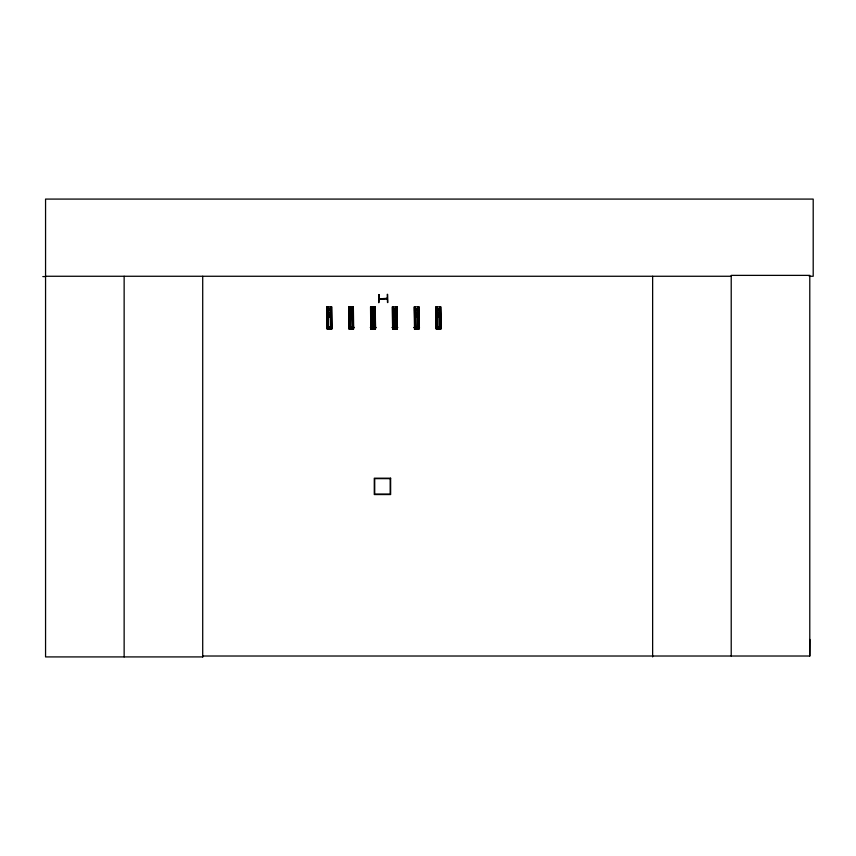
<?xml version="1.0" encoding="UTF-8"?>
<svg xmlns="http://www.w3.org/2000/svg" width="856" height="856" viewBox="0 0 856 856"><rect width="100%" height="100%" fill="white"/><g stroke="black" fill="none" stroke-linecap="round" stroke-linejoin="round"><path stroke-width="1.28" d="M809.198 276.263L813.2 276.263L813.2 199.084L45.561 199.084L45.561 656.916L202.829 656.916L202.722 656.017L809.787 656.017L809.904 639.464M329.795 328.725L329.282 327.827M373.419 328.725L372.809 328.768M438.807 327.859L438.251 327.805M386.398 298.327L386.463 298.798M329.731 328.683L329.795 328.683M351.067 328.704L351.602 328.683L351.099 327.827M372.884 328.704L372.916 327.827M416.508 328.704L417.075 327.805L416.433 327.773M379.037 294.539L378.801 302.724L378.93 294.539M387.222 294.368L387.5 302.543M331.636 306.812L326.906 306.876L327.142 329.036L331.871 328.971L331.614 306.812L331.775 328.971M348.724 306.876L353.453 306.812M373.826 306.822L375.27 306.812L375.506 328.971L370.776 329.036L370.541 306.876L374.949 306.833L375.185 328.971L374.907 306.812M418.894 306.812L414.176 306.876L414.507 329.036M435.982 306.876L440.712 306.812L440.958 328.971L436.228 329.036L436.004 306.876L436.325 329.036M327.249 309.123L331.336 309.08M349.066 309.123L353.154 309.08M370.883 309.123L374.971 309.08M392.701 309.123L396.788 309.08M414.507 309.123L418.605 309.08M436.325 309.123L440.423 309.08M327.27 310.632L331.358 310.578M349.077 310.632L353.175 310.578M370.894 310.632L374.992 310.578M392.711 310.632L396.799 310.578M414.529 310.632L418.616 310.578M436.346 310.632L440.433 310.578M327.292 312.879L331.379 312.836M349.109 312.879L353.196 312.836M370.926 312.879L375.014 312.836M392.733 312.879L396.831 312.836M414.55 312.879L418.648 312.836M436.367 312.879L440.455 312.836M327.302 314.869L331.4 314.826M349.12 314.869L353.207 314.826M370.937 314.869L375.024 314.826M392.754 314.869L396.842 314.826M414.572 314.869L418.659 314.826M436.389 314.869L440.476 314.826M327.334 317.116L331.422 317.073M349.152 317.116L353.239 317.073M370.958 317.116L375.056 317.073M392.776 317.116L396.863 317.073M414.593 317.116L418.68 317.073M436.41 317.116L440.498 317.073M327.441 326.767L331.529 326.725M349.259 326.767L353.346 326.725M371.076 326.767L375.163 326.725M326.767 327.42L332.224 327.367M392.883 326.767L396.981 326.725M326.767 327.591L332.224 327.538M348.585 327.42L354.031 327.367M329.164 327.773L329.56 327.645M348.585 327.591L354.042 327.538M414.7 326.767L418.798 326.725M370.402 327.42L375.848 327.367M436.517 326.767L440.605 326.725M370.402 327.591L375.848 327.538M392.209 327.42L397.666 327.367M372.799 327.773L373.344 327.848M392.219 327.591L397.666 327.538M414.026 327.42L419.483 327.367M394.616 327.805L395.162 327.848M414.026 327.591L419.483 327.538M435.843 327.42L441.3 327.367M435.843 327.591L441.3 327.538M350.992 329.025L351.645 329.025M395.205 328.704L394.734 327.827M397.323 328.971L392.594 329.036L392.358 306.876L397.077 306.812L397.302 328.971L396.981 306.812M414.411 329.036L419.14 328.971L418.798 306.812M438.903 328.768L438.261 328.768L438.871 328.683L438.497 327.773M42.8 276.584L45.561 276.574M45.561 276.263L731.217 276.263M379.304 298.851L387.308 298.316M387.64 294.357L387.811 302.532M440.69 306.812L440.851 328.971M440.391 306.812L440.637 328.971L440.348 306.812M440.091 306.822L440.316 328.971M439.92 306.822L440.134 328.971M439.813 306.822L440.059 328.971M439.631 306.822L439.791 328.982M439.396 308.128L439.535 328.982L439.289 308.128M439.214 328.982L437.962 329.004M437.138 306.865L437.341 329.025M437.041 329.025L436.614 306.876M436.303 306.876L436.507 329.036M418.616 306.812L418.851 328.971M418.531 306.812L418.819 328.971M418.274 306.822L418.498 328.971M418.113 308.128L418.327 328.971M418.017 308.128L418.242 328.971M417.739 306.822L418.06 328.982M417.578 308.128L417.803 328.982M417.471 308.128L417.717 328.982M417.396 328.982L416.144 329.004M415.845 329.025L415.599 308.171L415.749 329.025M415.288 306.865L415.567 329.025M415.31 329.025L415.085 308.171L415.224 329.025M414.711 306.876L415.053 329.025M414.775 329.036L414.529 306.876L414.689 329.036M396.756 306.812L397.002 328.971M396.553 308.117L396.777 328.971M396.456 308.117L396.681 328.971M396.2 308.128L396.51 328.971M396.242 328.982L395.964 306.822L396.168 328.982M395.761 308.128L395.889 328.982M395.579 328.982L394.327 329.004M393.803 308.171L393.931 329.025M393.749 329.025L393.471 306.865L393.664 329.025M393.15 306.876L393.407 329.025M393.214 329.025L393 306.876L393.139 329.036M392.669 306.876L392.872 329.036M392.455 306.876L392.69 329.036M375.163 306.812L375.484 328.971M374.725 306.812L374.864 328.971M374.382 308.128L374.693 328.971M374.147 306.822L374.425 328.982M373.944 308.128L374.093 328.982L373.847 308.128M373.762 328.982L372.52 329.004M371.986 308.171L372.114 329.025M371.697 306.865L371.932 329.025M371.611 306.865L371.889 329.025M371.365 308.171L371.675 329.025M371.579 329.025L371.194 308.181L371.322 329.036M370.851 306.876L371.097 329.036M370.637 306.876L370.883 329.036M353.346 306.812L353.667 328.971L348.959 329.036L348.82 306.876M353.164 306.812L353.41 328.971L353.121 306.812M352.822 308.117L353.046 328.971M352.672 308.128L352.875 328.971L352.565 308.128M352.287 306.822L352.608 328.982M352.126 308.128L352.351 328.982L352.051 308.128M351.955 328.982L350.703 329.004M350.158 308.171L350.404 329.025M350.072 308.171L350.297 329.025M349.794 306.865L350.072 329.025M349.623 306.876L349.858 329.025M349.537 306.876L349.762 329.025M349.366 306.876L349.505 329.036M349.088 306.876L349.323 329.036M349.002 306.876L349.28 329.036M331.347 306.812L331.55 328.971M330.844 306.822L330.983 328.971M330.213 308.128L330.534 328.982M330.138 328.982L328.886 329.004M328.34 308.171L328.479 329.025M328.297 329.025L328.019 306.865L328.223 329.025M327.72 308.171L328.041 329.025M327.559 308.181L327.773 329.025M327.463 308.181L327.688 329.036M327.227 306.876L327.431 329.036M327.003 306.876L327.249 329.036M809.787 656.017L809.787 275.375L731.217 275.375L731.217 656.017M652.636 276.263L652.636 656.916M202.712 276.263L202.712 656.916M124.141 276.263L124.141 656.916M328.479 315.746C329.635 319.213 331.154 313.275 328.479 315.746M350.297 315.746C351.452 319.213 352.972 313.275 350.297 315.746M372.114 315.746C373.27 319.213 374.789 313.275 372.114 315.746M393.931 315.746C395.076 319.213 396.606 313.275 393.931 315.746M415.749 315.746C416.893 319.213 418.424 313.275 415.749 315.746M437.566 315.746C438.711 319.213 440.23 313.275 437.566 315.746M351.602 327.827L350.981 327.805L351.591 327.859M387.319 298.69L379.272 298.958L387.319 298.69M390.636 478.194L374.275 478.194L374.275 494.554L390.636 494.554L390.636 478.194M390.175 478.643L374.725 478.643L374.725 494.105L390.175 494.105L390.175 478.643M437.662 329.025L437.416 308.171L437.566 329.025M331.336 328.971L331.09 306.812L331.24 328.971M330.801 328.982L330.512 306.822L330.716 328.982"/></g></svg>
